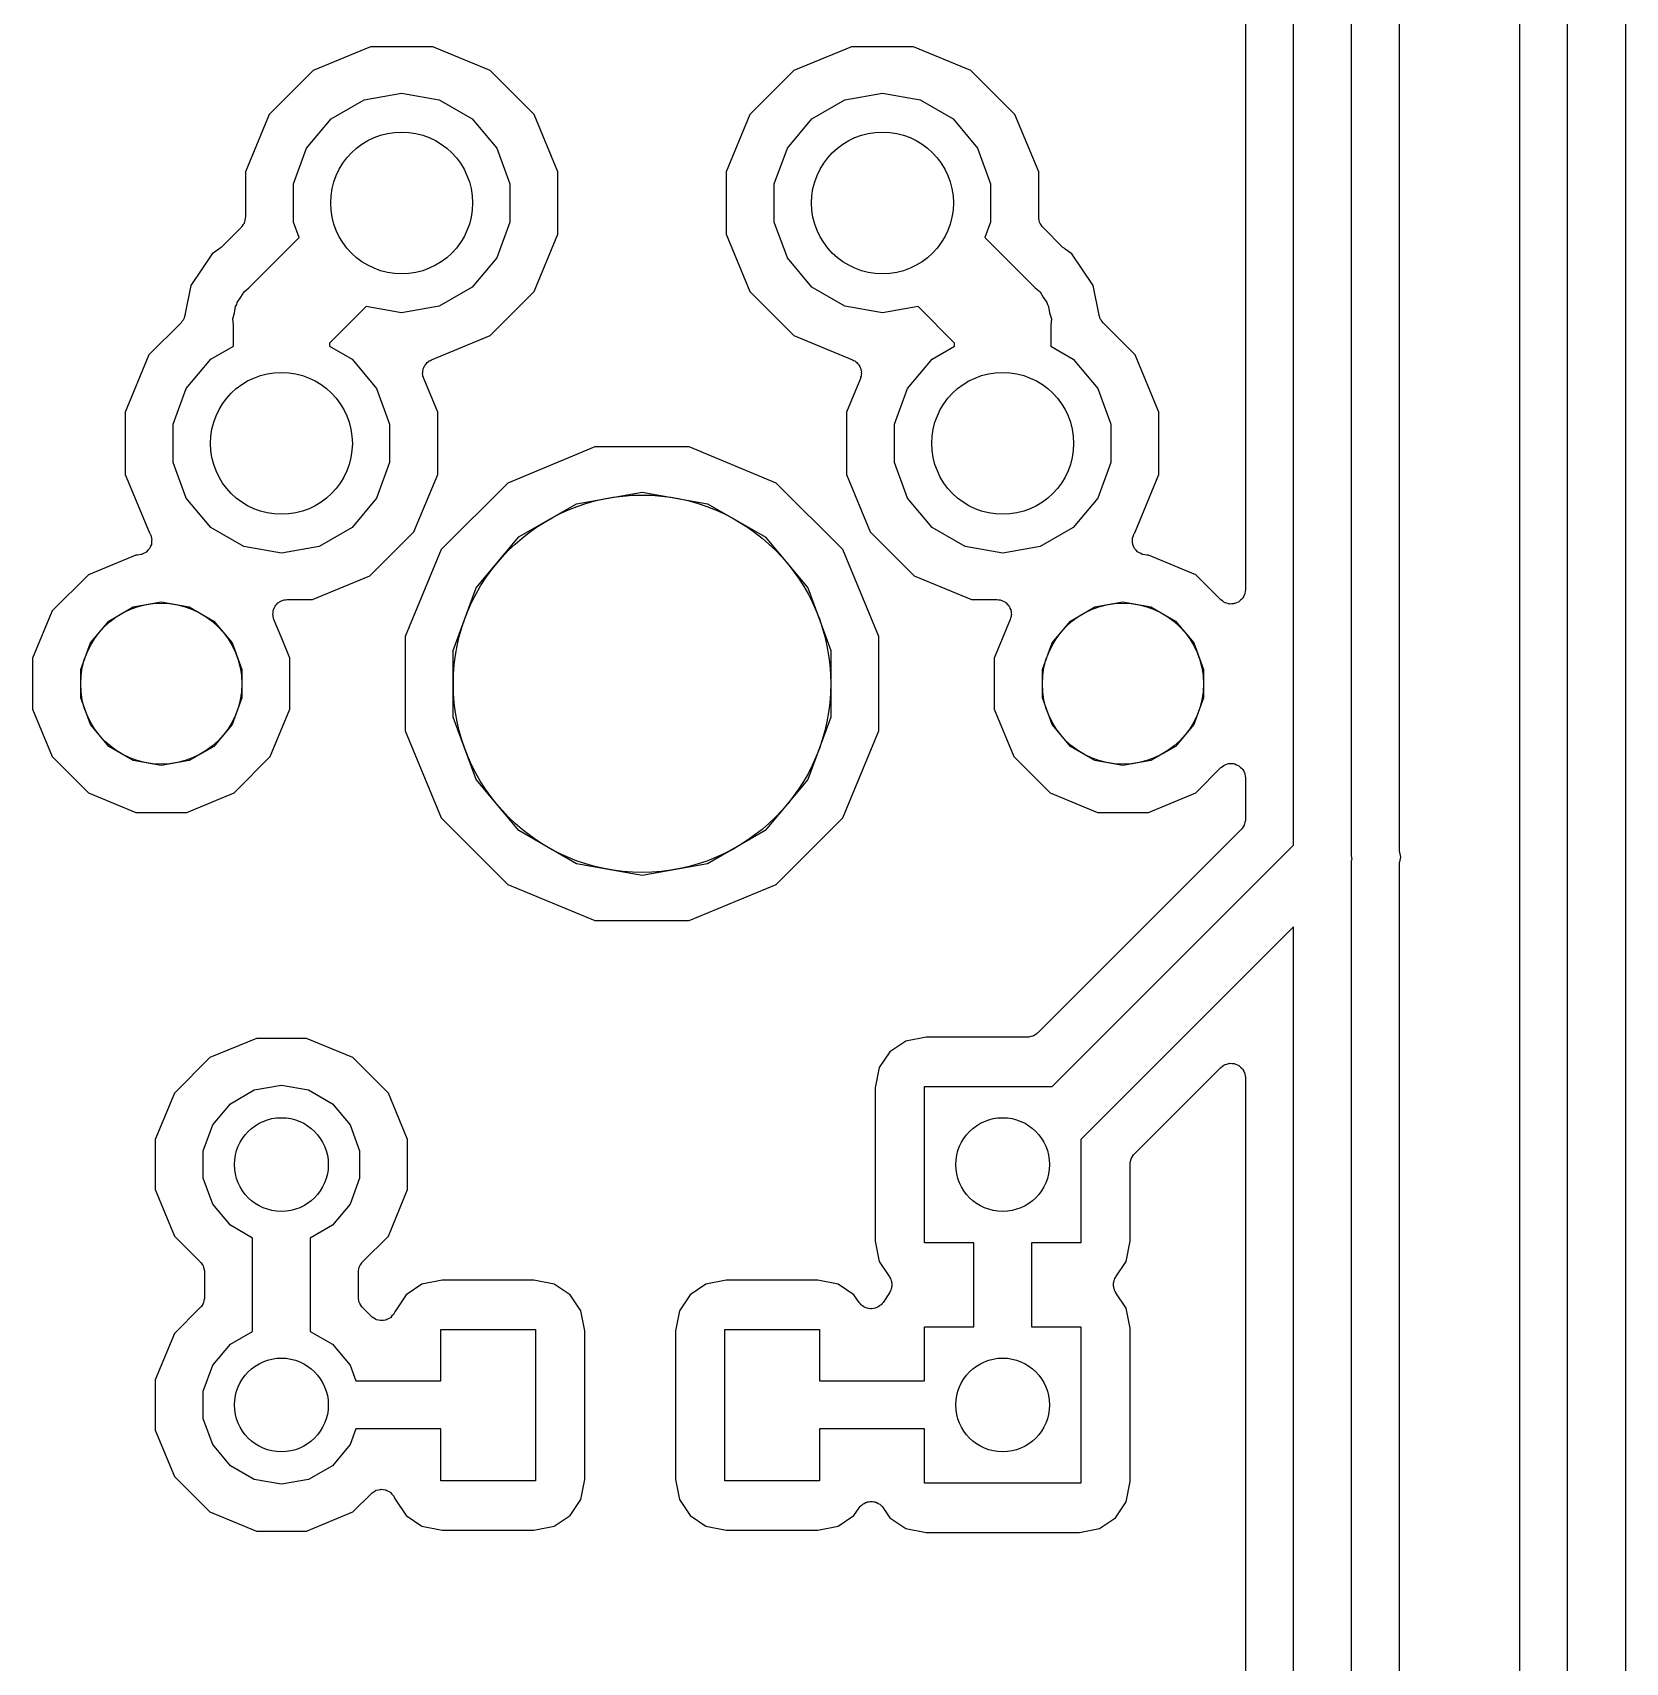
# Model space of a CAD drawing. Extents: x 24 to 196, y -189 to -31.
# Drawn here: x 142.15 to 158.98, y -93.22 to -76 of the extents above; entities that cross this region are included whole.
import ezdxf

# ---------------------------------------------------------------- set-up
doc = ezdxf.new("R2010")
doc.units = 0
doc.header["$MEASUREMENT"] = 0
doc.layers.add('BLACK', color=7, linetype='CONTINUOUS')

msp = doc.modelspace()

# ---------------------------------------------------------------- linework, layer by layer
at = {"layer": 'BLACK', "linetype": 'CONTINUOUS'}
for p, q in [((158.369, -146.885), (158.369, -59.1699)), ((157.861, -59.2517), (157.861, -146.747)), ((158.979, -59.2829), (158.979, -146.993)), ((156.083, -65.6483), (156.083, -84.6957)), ((156.591, -84.6139), (156.591, -65.7033)), ((155.473, -84.5827), (155.473, -66.3441)), ((154.965, -67.9384), (154.965, -81.8834)), ((145.722, -76.1467), (145.115, -76.398)), ((146.378, -76.1467), (145.722, -76.1467)), ((146.985, -76.398), (146.378, -76.1467)), ((150.802, -76.1467), (150.195, -76.398)), ((151.458, -76.1467), (150.802, -76.1467)), ((152.065, -76.398), (151.458, -76.1467)), ((145.115, -76.398), (144.65, -76.8624)), ((147.45, -76.8624), (146.985, -76.398)), ((150.195, -76.398), (149.73, -76.8624)), ((152.53, -76.8624), (152.065, -76.398)), ((145.304, -76.9086), (145.653, -76.707)), ((145.653, -76.707), (146.05, -76.637)), ((146.05, -76.637), (146.447, -76.707)), ((146.447, -76.707), (146.796, -76.9086)), ((150.384, -76.9086), (150.733, -76.707)), ((150.733, -76.707), (151.13, -76.637)), ((151.13, -76.637), (151.527, -76.707)), ((151.527, -76.707), (151.876, -76.9086)), ((144.65, -76.8624), (144.399, -77.4693)), ((145.045, -77.2173), (145.304, -76.9086)), ((146.796, -76.9086), (147.055, -77.2173)), ((147.701, -77.4693), (147.45, -76.8624)), ((149.73, -76.8624), (149.479, -77.4693)), ((150.125, -77.2173), (150.384, -76.9086)), ((151.876, -76.9086), (152.135, -77.2173)), ((152.781, -77.4693), (152.53, -76.8624)), ((144.907, -77.5961), (145.045, -77.2173)), ((147.055, -77.2173), (147.193, -77.5961)), ((149.987, -77.5961), (150.125, -77.2173)), ((152.135, -77.2173), (152.273, -77.5961)), ((144.399, -77.4693), (144.399, -77.9487)), ((147.701, -78.1261), (147.701, -77.4693)), ((149.479, -77.4693), (149.479, -78.1261)), ((152.781, -77.9487), (152.781, -77.4693)), ((144.907, -77.9992), (144.907, -77.5961)), ((147.193, -77.5961), (147.193, -77.9992)), ((149.987, -77.9992), (149.987, -77.5961)), ((152.273, -77.5961), (152.273, -77.9992)), ((144.386, -78.0066), (144.385, -78.0131)), ((144.39, -78.0008), (144.386, -78.0066)), ((144.393, -77.9812), (144.39, -78.0008)), ((144.398, -77.962), (144.393, -77.9812)), ((144.399, -77.9487), (144.398, -77.9553)), ((144.398, -77.9553), (144.398, -77.962)), ((144.967, -78.1627), (144.907, -77.9992)), ((147.193, -77.9992), (147.055, -78.378)), ((150.125, -78.378), (149.987, -77.9992)), ((152.273, -77.9992), (152.213, -78.1627)), ((152.782, -77.9553), (152.781, -77.9487)), ((152.782, -77.962), (152.782, -77.9553)), ((152.787, -77.9812), (152.782, -77.962)), ((152.79, -78.0008), (152.787, -77.9812)), ((152.794, -78.0066), (152.79, -78.0008)), ((152.795, -78.0131), (152.794, -78.0066)), ((144.354, -78.0565), (144.143, -78.2679)), ((144.358, -78.051), (144.354, -78.0565)), ((144.363, -78.0467), (144.358, -78.051)), ((144.373, -78.0294), (144.363, -78.0467)), ((144.385, -78.0131), (144.373, -78.0294)), ((144.436, -78.6928), (144.967, -78.1627)), ((147.45, -78.7329), (147.701, -78.1261)), ((149.479, -78.1261), (149.73, -78.7329)), ((152.213, -78.1627), (152.744, -78.6928)), ((152.807, -78.0294), (152.795, -78.0131)), ((152.817, -78.0467), (152.807, -78.0294)), ((152.822, -78.051), (152.817, -78.0467)), ((152.826, -78.0565), (152.822, -78.051)), ((153.037, -78.2679), (152.826, -78.0565)), ((144.048, -78.3352), (143.823, -78.6712)), ((144.12, -78.2868), (144.048, -78.3352)), ((144.131, -78.2765), (144.12, -78.2868)), ((144.143, -78.2679), (144.131, -78.2765)), ((153.049, -78.2765), (153.037, -78.2679)), ((153.06, -78.2868), (153.049, -78.2765)), ((153.132, -78.3352), (153.06, -78.2868)), ((153.357, -78.6712), (153.132, -78.3352)), ((147.055, -78.378), (146.796, -78.6868)), ((150.384, -78.6868), (150.125, -78.378)), ((143.823, -78.6712), (143.761, -78.9823)), ((144.385, -78.7361), (144.436, -78.6928)), ((146.796, -78.6868), (146.447, -78.8883)), ((150.733, -78.8883), (150.384, -78.6868)), ((152.744, -78.6928), (152.795, -78.7361)), ((153.419, -78.9823), (153.357, -78.6712)), ((144.307, -78.8716), (144.312, -78.8497)), ((144.312, -78.8497), (144.351, -78.7945)), ((144.351, -78.7945), (144.385, -78.7361)), ((146.985, -79.1973), (147.45, -78.7329)), ((149.73, -78.7329), (150.195, -79.1973)), ((152.795, -78.7361), (152.829, -78.7945)), ((152.829, -78.7945), (152.868, -78.8497)), ((152.868, -78.8497), (152.873, -78.8716)), ((143.741, -79.0355), (143.729, -79.0491)), ((143.744, -79.0277), (143.741, -79.0355)), ((143.749, -79.0208), (143.744, -79.0277)), ((143.752, -79.0097), (143.749, -79.0208)), ((143.755, -79.0047), (143.752, -79.0097)), ((143.756, -78.9966), (143.755, -79.0047)), ((143.76, -78.9862), (143.756, -78.9966)), ((143.761, -78.9823), (143.76, -78.9862)), ((144.266, -79.0227), (144.284, -78.9576)), ((144.272, -79.0898), (144.266, -79.0227)), ((144.284, -78.9576), (144.295, -78.8912)), ((144.295, -78.8912), (144.307, -78.8716)), ((145.674, -78.892), (145.288, -79.2781)), ((146.05, -78.9583), (145.674, -78.892)), ((146.447, -78.8883), (146.05, -78.9583)), ((151.13, -78.9583), (150.733, -78.8883)), ((151.506, -78.892), (151.13, -78.9583)), ((151.892, -79.2781), (151.506, -78.892)), ((152.873, -78.8716), (152.885, -78.8912)), ((152.885, -78.8912), (152.896, -78.9576)), ((152.896, -78.9576), (152.914, -79.0227)), ((152.914, -79.0227), (152.908, -79.0898)), ((153.42, -78.9862), (153.419, -78.9823)), ((153.424, -78.9966), (153.42, -78.9862)), ((153.425, -79.0047), (153.424, -78.9966)), ((153.428, -79.0097), (153.425, -79.0047)), ((153.431, -79.0208), (153.428, -79.0097)), ((153.436, -79.0277), (153.431, -79.0208)), ((153.439, -79.0355), (153.436, -79.0277)), ((153.451, -79.0491), (153.439, -79.0355)), ((143.719, -79.0642), (143.38, -79.4024)), ((143.728, -79.0509), (143.719, -79.0642)), ((143.729, -79.0491), (143.728, -79.0506)), ((143.728, -79.0506), (143.728, -79.0509)), ((144.272, -79.3111), (144.272, -79.0898)), ((146.366, -79.4538), (146.985, -79.1973)), ((150.195, -79.1973), (150.814, -79.4538)), ((152.908, -79.0898), (152.908, -79.3111)), ((153.452, -79.0505), (153.451, -79.0491)), ((153.452, -79.0509), (153.452, -79.0505)), ((153.461, -79.0642), (153.452, -79.0509)), ((153.8, -79.4024), (153.461, -79.0642)), ((144.034, -79.4486), (144.272, -79.3111)), ((145.288, -79.2781), (145.288, -79.3111)), ((145.288, -79.3111), (145.526, -79.4486)), ((151.654, -79.4486), (151.892, -79.3111)), ((151.892, -79.3111), (151.892, -79.2781)), ((152.908, -79.3111), (153.146, -79.4486)), ((143.38, -79.4024), (143.129, -80.0093)), ((143.775, -79.7573), (144.034, -79.4486)), ((145.526, -79.4486), (145.785, -79.7573)), ((146.277, -79.562), (146.279, -79.5488)), ((146.279, -79.5488), (146.285, -79.537)), ((146.285, -79.537), (146.289, -79.5243)), ((146.289, -79.5243), (146.297, -79.5137)), ((146.297, -79.5137), (146.303, -79.5019)), ((146.303, -79.5019), (146.313, -79.4929)), ((146.313, -79.4929), (146.321, -79.4823)), ((146.321, -79.4823), (146.333, -79.4751)), ((146.333, -79.4751), (146.342, -79.4661)), ((146.342, -79.4661), (146.355, -79.461)), ((146.355, -79.461), (146.366, -79.4538)), ((150.814, -79.4538), (150.825, -79.461)), ((150.825, -79.461), (150.838, -79.4661)), ((150.838, -79.4661), (150.847, -79.4751)), ((150.847, -79.4751), (150.859, -79.4823)), ((150.859, -79.4823), (150.867, -79.4929)), ((150.867, -79.4929), (150.877, -79.5019)), ((150.877, -79.5019), (150.883, -79.5137)), ((150.883, -79.5137), (150.891, -79.5243)), ((150.891, -79.5243), (150.895, -79.537)), ((150.895, -79.537), (150.901, -79.5488)), ((150.901, -79.5488), (150.903, -79.562)), ((151.395, -79.7573), (151.654, -79.4486)), ((153.146, -79.4486), (153.405, -79.7573)), ((154.051, -80.0093), (153.8, -79.4024)), ((146.272, -79.6013), (146.274, -79.5881)), ((146.275, -79.6143), (146.272, -79.6013)), ((146.273, -79.5747), (146.277, -79.562)), ((146.274, -79.5881), (146.273, -79.5747)), ((146.275, -79.6276), (146.275, -79.6143)), ((146.281, -79.6399), (146.275, -79.6276)), ((146.283, -79.653), (146.281, -79.6399)), ((146.431, -80.0093), (146.283, -79.653)), ((150.897, -79.653), (150.749, -80.0093)), ((150.899, -79.6399), (150.897, -79.653)), ((150.905, -79.6276), (150.899, -79.6399)), ((150.903, -79.562), (150.907, -79.5747)), ((150.908, -79.6013), (150.905, -79.6143)), ((150.905, -79.6143), (150.905, -79.6276)), ((150.907, -79.5747), (150.906, -79.5881)), ((150.906, -79.5881), (150.908, -79.6013)), ((143.637, -80.1361), (143.775, -79.7573)), ((145.785, -79.7573), (145.923, -80.1361)), ((151.257, -80.1361), (151.395, -79.7573)), ((153.405, -79.7573), (153.543, -80.1361)), ((143.129, -80.0093), (143.129, -80.6661)), ((146.431, -80.6661), (146.431, -80.0093)), ((150.749, -80.0093), (150.749, -80.6661)), ((154.051, -80.6661), (154.051, -80.0093)), ((143.637, -80.5392), (143.637, -80.1361)), ((145.923, -80.1361), (145.923, -80.5392)), ((151.257, -80.5392), (151.257, -80.1361)), ((153.543, -80.1361), (153.543, -80.5392)), ((148.092, -80.3758), (147.173, -80.7567)), ((149.088, -80.3758), (148.092, -80.3758)), ((150.007, -80.7567), (149.088, -80.3758)), ((143.775, -80.918), (143.637, -80.5392)), ((145.923, -80.5392), (145.785, -80.918)), ((151.395, -80.918), (151.257, -80.5392)), ((153.543, -80.5392), (153.405, -80.918)), ((143.129, -80.6661), (143.385, -81.2836)), ((146.18, -81.2729), (146.431, -80.6661)), ((147.173, -80.7567), (146.469, -81.4604)), ((150.711, -81.4604), (150.007, -80.7567)), ((150.749, -80.6661), (151, -81.2729)), ((153.795, -81.2836), (154.051, -80.6661)), ((144.034, -81.2268), (143.775, -80.918)), ((145.785, -80.918), (145.526, -81.2268)), ((147.898, -80.9751), (148.59, -80.853)), ((148.59, -80.853), (149.282, -80.9751)), ((151.654, -81.2268), (151.395, -80.918)), ((153.405, -80.918), (153.146, -81.2268)), ((147.289, -81.3267), (147.898, -80.9751)), ((149.282, -80.9751), (149.891, -81.3267)), ((144.383, -81.4283), (144.034, -81.2268)), ((145.526, -81.2268), (145.177, -81.4283)), ((145.715, -81.7373), (146.18, -81.2729)), ((151, -81.2729), (151.465, -81.7373)), ((152.003, -81.4283), (151.654, -81.2268)), ((153.146, -81.2268), (152.797, -81.4283)), ((143.386, -81.4477), (143.383, -81.4538)), ((143.385, -81.2836), (143.39, -81.2902)), ((143.39, -81.4426), (143.386, -81.4477)), ((143.39, -81.2902), (143.393, -81.2965)), ((143.397, -81.4239), (143.39, -81.4426)), ((143.393, -81.2965), (143.396, -81.302)), ((143.396, -81.302), (143.402, -81.3212)), ((143.406, -81.4058), (143.397, -81.4239)), ((143.402, -81.3212), (143.408, -81.3399)), ((143.408, -81.3928), (143.406, -81.3991)), ((143.406, -81.3991), (143.406, -81.4058)), ((143.408, -81.3399), (143.408, -81.3466)), ((143.408, -81.3466), (143.41, -81.3531)), ((143.41, -81.3531), (143.408, -81.3729)), ((143.408, -81.3729), (143.408, -81.3928)), ((144.78, -81.4983), (144.383, -81.4283)), ((145.177, -81.4283), (144.78, -81.4983)), ((146.837, -81.8653), (147.289, -81.3267)), ((149.891, -81.3267), (150.343, -81.8653)), ((152.4, -81.4983), (152.003, -81.4283)), ((152.797, -81.4283), (152.4, -81.4983)), ((153.77, -81.3531), (153.772, -81.3466)), ((153.772, -81.3729), (153.77, -81.3531)), ((153.772, -81.3399), (153.778, -81.3212)), ((153.772, -81.3466), (153.772, -81.3399)), ((153.772, -81.3928), (153.772, -81.3729)), ((153.774, -81.3991), (153.772, -81.3928)), ((153.774, -81.4058), (153.774, -81.3991)), ((153.783, -81.4239), (153.774, -81.4058)), ((153.778, -81.3212), (153.784, -81.302)), ((153.79, -81.4426), (153.783, -81.4239)), ((153.784, -81.302), (153.787, -81.2965)), ((153.787, -81.2965), (153.79, -81.2902)), ((153.79, -81.2902), (153.795, -81.2836)), ((153.794, -81.4477), (153.79, -81.4426)), ((153.797, -81.4538), (153.794, -81.4477)), ((143.24, -81.5188), (142.74, -81.7256)), ((143.258, -81.5188), (143.24, -81.5188)), ((143.278, -81.5153), (143.258, -81.5188)), ((143.298, -81.5136), (143.278, -81.5153)), ((143.304, -81.5107), (143.298, -81.5136)), ((143.31, -81.5096), (143.304, -81.5107)), ((143.328, -81.4996), (143.31, -81.5096)), ((143.346, -81.4912), (143.328, -81.4996)), ((143.35, -81.4865), (143.346, -81.4912)), ((143.356, -81.4831), (143.35, -81.4865)), ((143.369, -81.4679), (143.356, -81.4831)), ((143.383, -81.4538), (143.369, -81.4679)), ((146.469, -81.4604), (146.088, -82.38)), ((151.092, -82.38), (150.711, -81.4604)), ((153.811, -81.4679), (153.797, -81.4538)), ((153.824, -81.4831), (153.811, -81.4679)), ((153.83, -81.4865), (153.824, -81.4831)), ((153.834, -81.4912), (153.83, -81.4865)), ((153.852, -81.4996), (153.834, -81.4912)), ((153.87, -81.5096), (153.852, -81.4996)), ((153.876, -81.5107), (153.87, -81.5096)), ((153.882, -81.5136), (153.876, -81.5107)), ((153.902, -81.5153), (153.882, -81.5136)), ((153.922, -81.5188), (153.902, -81.5153)), ((153.94, -81.5188), (153.922, -81.5188)), ((154.44, -81.7256), (153.94, -81.5188)), ((142.74, -81.7256), (142.358, -82.1079)), ((145.108, -81.9887), (145.715, -81.7373)), ((151.465, -81.7373), (152.072, -81.9887)), ((154.705, -81.9911), (154.44, -81.7256)), ((146.596, -82.5261), (146.837, -81.8653)), ((150.343, -81.8653), (150.584, -82.5261)), ((154.946, -81.9527), (154.938, -81.9708)), ((154.956, -81.9355), (154.946, -81.9527)), ((154.957, -81.9289), (154.956, -81.9355)), ((154.96, -81.9228), (154.957, -81.9289)), ((154.962, -81.903), (154.96, -81.9228)), ((154.965, -81.8834), (154.962, -81.903)), ((142.358, -82.1079), (142.151, -82.6074)), ((142.955, -82.2158), (143.214, -82.0657)), ((143.214, -82.0657), (143.51, -82.0136)), ((143.51, -82.0136), (143.806, -82.0657)), ((143.806, -82.0657), (144.065, -82.2158)), ((144.688, -82.1477), (144.691, -82.1312)), ((144.691, -82.1146), (144.694, -82.1052)), ((144.691, -82.1312), (144.691, -82.1146)), ((144.694, -82.1052), (144.695, -82.0952)), ((144.695, -82.0952), (144.703, -82.0805)), ((144.703, -82.0805), (144.709, -82.0649)), ((144.709, -82.0649), (144.715, -82.0572)), ((144.715, -82.0572), (144.72, -82.0483)), ((144.72, -82.0483), (144.732, -82.0371)), ((144.732, -82.0371), (144.743, -82.0243)), ((144.743, -82.0243), (144.751, -82.0193)), ((144.751, -82.0193), (144.759, -82.0125)), ((144.759, -82.0125), (144.774, -82.0062)), ((144.774, -82.0062), (144.789, -81.9979)), ((144.789, -81.9979), (144.798, -81.9961)), ((144.798, -81.9961), (144.808, -81.9923)), ((144.808, -81.9923), (144.824, -81.9915)), ((144.824, -81.9915), (144.841, -81.9887)), ((144.841, -81.9887), (145.108, -81.9887)), ((152.072, -81.9887), (152.339, -81.9887)), ((152.339, -81.9887), (152.356, -81.9915)), ((152.356, -81.9915), (152.372, -81.9923)), ((152.372, -81.9923), (152.382, -81.9961)), ((152.382, -81.9961), (152.391, -81.9979)), ((152.391, -81.9979), (152.406, -82.0062)), ((152.406, -82.0062), (152.421, -82.0125)), ((152.421, -82.0125), (152.429, -82.0193)), ((152.429, -82.0193), (152.437, -82.0243)), ((152.437, -82.0243), (152.448, -82.0371)), ((152.448, -82.0371), (152.46, -82.0483)), ((152.46, -82.0483), (152.465, -82.0572)), ((152.465, -82.0572), (152.471, -82.0649)), ((152.471, -82.0649), (152.477, -82.0805)), ((152.477, -82.0805), (152.485, -82.0952)), ((152.485, -82.0952), (152.486, -82.1052)), ((152.486, -82.1052), (152.489, -82.1146)), ((152.489, -82.1146), (152.489, -82.1312)), ((152.489, -82.1312), (152.492, -82.1477)), ((153.115, -82.2158), (153.374, -82.0657)), ((153.374, -82.0657), (153.67, -82.0136)), ((153.67, -82.0136), (153.966, -82.0657)), ((153.966, -82.0657), (154.225, -82.2158)), ((154.722, -82.0025), (154.705, -81.9911)), ((154.737, -82.0153), (154.722, -82.0025)), ((154.743, -82.0176), (154.737, -82.0153)), ((154.749, -82.0215), (154.743, -82.0176)), ((154.768, -82.0266), (154.749, -82.0215)), ((154.787, -82.0334), (154.768, -82.0266)), ((154.793, -82.0334), (154.787, -82.0334)), ((154.8, -82.0352), (154.793, -82.0334)), ((154.82, -82.0334), (154.8, -82.0352)), ((154.839, -82.0334), (154.82, -82.0334)), ((154.846, -82.0312), (154.839, -82.0334)), ((154.852, -82.0306), (154.846, -82.0312)), ((154.87, -82.0222), (154.852, -82.0306)), ((154.889, -82.0153), (154.87, -82.0222)), ((154.894, -82.011), (154.889, -82.0153)), ((154.9, -82.0082), (154.894, -82.011)), ((154.914, -81.9941), (154.9, -82.0082)), ((154.93, -81.9813), (154.914, -81.9941)), ((154.933, -81.9755), (154.93, -81.9813)), ((154.938, -81.9708), (154.933, -81.9755)), ((142.762, -82.4456), (142.955, -82.2158)), ((144.065, -82.2158), (144.258, -82.4456)), ((144.691, -82.1575), (144.688, -82.1477)), ((144.691, -82.1675), (144.691, -82.1575)), ((144.696, -82.1831), (144.691, -82.1675)), ((144.7, -82.1994), (144.696, -82.1831)), ((144.786, -82.408), (144.7, -82.1994)), ((152.48, -82.1994), (152.311, -82.6074)), ((152.484, -82.1831), (152.48, -82.1994)), ((152.489, -82.1675), (152.484, -82.1831)), ((152.492, -82.1477), (152.489, -82.1575)), ((152.489, -82.1575), (152.489, -82.1675)), ((152.922, -82.4456), (153.115, -82.2158)), ((154.225, -82.2158), (154.418, -82.4456)), ((142.659, -82.7276), (142.762, -82.4456)), ((144.258, -82.4456), (144.361, -82.7276)), ((144.869, -82.6074), (144.786, -82.408)), ((146.088, -82.38), (146.088, -83.3753)), ((151.092, -83.3753), (151.092, -82.38)), ((152.819, -82.7276), (152.922, -82.4456)), ((154.418, -82.4456), (154.521, -82.7276)), ((142.151, -82.6074), (142.151, -83.148)), ((144.869, -83.148), (144.869, -82.6074)), ((146.596, -83.2292), (146.596, -82.5261)), ((150.584, -82.5261), (150.584, -83.2292)), ((152.311, -82.6074), (152.311, -83.148)), ((142.659, -83.0277), (142.659, -82.7276)), ((144.361, -82.7276), (144.361, -83.0277)), ((152.819, -83.0277), (152.819, -82.7276)), ((154.521, -82.7276), (154.521, -83.0277)), ((142.151, -83.148), (142.358, -83.6474)), ((142.762, -83.3097), (142.659, -83.0277)), ((144.361, -83.0277), (144.258, -83.3097)), ((144.662, -83.6474), (144.869, -83.148)), ((152.311, -83.148), (152.518, -83.6474)), ((152.922, -83.3097), (152.819, -83.0277)), ((154.521, -83.0277), (154.418, -83.3097)), ((142.955, -83.5395), (142.762, -83.3097)), ((144.258, -83.3097), (144.065, -83.5395)), ((146.837, -83.89), (146.596, -83.2292)), ((150.584, -83.2292), (150.343, -83.89)), ((153.115, -83.5395), (152.922, -83.3097)), ((154.418, -83.3097), (154.225, -83.5395)), ((146.088, -83.3753), (146.469, -84.2949)), ((150.711, -84.2949), (151.092, -83.3753)), ((142.358, -83.6474), (142.74, -84.0297)), ((143.214, -83.6896), (142.955, -83.5395)), ((143.51, -83.7417), (143.214, -83.6896)), ((143.806, -83.6896), (143.51, -83.7417)), ((144.065, -83.5395), (143.806, -83.6896)), ((144.28, -84.0297), (144.662, -83.6474)), ((152.518, -83.6474), (152.9, -84.0297)), ((153.374, -83.6896), (153.115, -83.5395)), ((153.67, -83.7417), (153.374, -83.6896)), ((153.966, -83.6896), (153.67, -83.7417)), ((154.225, -83.5395), (153.966, -83.6896)), ((154.44, -84.0297), (154.705, -83.7642)), ((154.705, -83.7642), (154.722, -83.7528)), ((154.722, -83.7528), (154.737, -83.74)), ((154.737, -83.74), (154.743, -83.7377)), ((154.743, -83.7377), (154.749, -83.7338)), ((154.749, -83.7338), (154.768, -83.7287)), ((154.768, -83.7287), (154.787, -83.7219)), ((154.787, -83.7219), (154.793, -83.7219)), ((154.793, -83.7219), (154.8, -83.7201)), ((154.8, -83.7201), (154.82, -83.7219)), ((154.82, -83.7219), (154.839, -83.7219)), ((154.839, -83.7219), (154.846, -83.7242)), ((154.846, -83.7242), (154.852, -83.7248)), ((154.852, -83.7248), (154.87, -83.7332)), ((154.87, -83.7332), (154.889, -83.74)), ((154.889, -83.74), (154.894, -83.7443)), ((154.894, -83.7443), (154.9, -83.7471)), ((154.9, -83.7471), (154.914, -83.7612)), ((154.914, -83.7612), (154.93, -83.774)), ((154.93, -83.774), (154.933, -83.7798)), ((154.933, -83.7798), (154.938, -83.7845)), ((154.938, -83.7845), (154.946, -83.8026)), ((154.946, -83.8026), (154.956, -83.8198)), ((154.956, -83.8198), (154.957, -83.8264)), ((154.957, -83.8264), (154.96, -83.8325)), ((154.96, -83.8325), (154.962, -83.8524)), ((154.962, -83.8524), (154.965, -83.872)), ((142.74, -84.0297), (143.24, -84.2366)), ((143.78, -84.2366), (144.28, -84.0297)), ((147.289, -84.4286), (146.837, -83.89)), ((150.343, -83.89), (149.891, -84.4286)), ((152.9, -84.0297), (153.4, -84.2366)), ((153.94, -84.2366), (154.44, -84.0297)), ((154.965, -83.872), (154.965, -84.3092)), ((143.24, -84.2366), (143.78, -84.2366)), ((146.469, -84.2949), (147.173, -84.9987)), ((150.007, -84.9987), (150.711, -84.2949)), ((153.4, -84.2366), (153.94, -84.2366)), ((154.951, -84.3736), (154.94, -84.3899)), ((154.953, -84.3671), (154.951, -84.3736)), ((154.956, -84.3613), (154.953, -84.3671)), ((154.96, -84.3417), (154.956, -84.3613)), ((154.965, -84.3225), (154.96, -84.3417)), ((154.965, -84.3092), (154.964, -84.3158)), ((154.964, -84.3158), (154.965, -84.3225)), ((147.898, -84.7802), (147.289, -84.4286)), ((149.891, -84.4286), (149.282, -84.7802)), ((154.921, -84.417), (152.771, -86.5666)), ((154.925, -84.4115), (154.921, -84.417)), ((154.93, -84.4072), (154.925, -84.4115)), ((154.94, -84.3899), (154.93, -84.4072)), ((152.924, -87.1322), (155.473, -84.5827)), ((156.083, -84.6957), (156.087, -84.736)), ((156.594, -84.6287), (156.591, -84.6139)), ((156.594, -84.6437), (156.594, -84.6287)), ((156.607, -84.709), (156.594, -84.6437)), ((156.594, -84.7743), (156.607, -84.709)), ((148.59, -84.9023), (147.898, -84.7802)), ((149.282, -84.7802), (148.59, -84.9023)), ((156.087, -84.736), (156.083, -84.7491)), ((156.083, -84.7491), (156.083, -103.644)), ((156.591, -84.8041), (156.594, -84.7893)), ((156.591, -103.562), (156.591, -84.8041)), ((156.594, -84.7893), (156.594, -84.7743)), ((147.173, -84.9987), (148.092, -85.3796)), ((149.088, -85.3796), (150.007, -84.9987)), ((148.092, -85.3796), (149.088, -85.3796)), ((155.473, -85.4449), (153.225, -87.6928)), ((155.473, -103.531), (155.473, -85.4449)), ((151.59, -86.6112), (151.376, -86.6536)), ((152.663, -86.6112), (151.59, -86.6112)), ((152.67, -86.6101), (152.663, -86.6112)), ((152.677, -86.6106), (152.67, -86.6101)), ((152.696, -86.6055), (152.677, -86.6106)), ((152.716, -86.602), (152.696, -86.6055)), ((152.721, -86.5987), (152.716, -86.602)), ((152.728, -86.5969), (152.721, -86.5987)), ((152.744, -86.5855), (152.728, -86.5969)), ((152.761, -86.5756), (152.744, -86.5855)), ((152.766, -86.5704), (152.761, -86.5756)), ((152.771, -86.5666), (152.766, -86.5704)), ((144.515, -86.6242), (144.025, -86.8272)), ((145.045, -86.6242), (144.515, -86.6242)), ((145.535, -86.8272), (145.045, -86.6242)), ((151.208, -86.7659), (151.096, -86.9339)), ((151.376, -86.6536), (151.208, -86.7659)), ((144.025, -86.8272), (143.65, -87.2023)), ((145.91, -87.2023), (145.535, -86.8272)), ((151.096, -86.9339), (151.054, -87.1472)), ((153.791, -87.8456), (154.705, -86.9314)), ((154.705, -86.9314), (154.722, -86.92)), ((154.722, -86.92), (154.737, -86.9072)), ((154.737, -86.9072), (154.743, -86.9049)), ((154.743, -86.9049), (154.749, -86.9011)), ((154.749, -86.9011), (154.768, -86.8959)), ((154.768, -86.8959), (154.787, -86.8891)), ((154.787, -86.8891), (154.793, -86.8891)), ((154.793, -86.8891), (154.8, -86.8874)), ((154.8, -86.8874), (154.82, -86.8891)), ((154.82, -86.8891), (154.839, -86.8891)), ((154.839, -86.8891), (154.846, -86.8914)), ((154.846, -86.8914), (154.852, -86.892)), ((154.852, -86.892), (154.87, -86.9004)), ((154.87, -86.9004), (154.889, -86.9072)), ((154.889, -86.9072), (154.894, -86.9115)), ((154.894, -86.9115), (154.9, -86.9144)), ((154.9, -86.9144), (154.914, -86.9284)), ((154.914, -86.9284), (154.93, -86.9412)), ((154.93, -86.9412), (154.933, -86.947)), ((154.933, -86.947), (154.938, -86.9518)), ((154.938, -86.9518), (154.946, -86.9698)), ((144.493, -87.17), (144.78, -87.1194)), ((144.78, -87.1194), (145.067, -87.17)), ((151.575, -88.7832), (151.575, -87.1322)), ((151.575, -87.1322), (152.924, -87.1322)), ((154.946, -86.9698), (154.956, -86.9871)), ((154.956, -86.9871), (154.957, -86.9937)), ((154.957, -86.9937), (154.96, -86.9998)), ((154.96, -86.9998), (154.962, -87.0196)), ((154.962, -87.0196), (154.965, -87.0392)), ((154.965, -87.0392), (154.965, -100.933)), ((143.65, -87.2023), (143.446, -87.6924)), ((144.241, -87.3155), (144.493, -87.17)), ((145.067, -87.17), (145.319, -87.3155)), ((146.113, -87.6924), (145.91, -87.2023)), ((151.054, -87.1472), (151.054, -88.7681)), ((144.054, -87.5385), (144.241, -87.3155)), ((145.319, -87.3155), (145.506, -87.5385)), ((143.954, -87.8121), (144.054, -87.5385)), ((145.506, -87.5385), (145.606, -87.8121)), ((143.446, -87.6924), (143.446, -88.2229)), ((143.954, -88.1032), (143.954, -87.8121)), ((145.606, -87.8121), (145.606, -88.1032)), ((146.113, -88.2229), (146.113, -87.6924)), ((153.225, -87.6928), (153.225, -88.7832)), ((153.746, -87.9534), (153.748, -87.9468)), ((153.746, -88.7681), (153.746, -87.9534)), ((153.747, -87.9401), (153.752, -87.9208)), ((153.748, -87.9468), (153.747, -87.9401)), ((153.752, -87.9208), (153.756, -87.9012)), ((153.756, -87.9012), (153.759, -87.8954)), ((153.759, -87.8954), (153.761, -87.889)), ((153.761, -87.889), (153.772, -87.8726)), ((153.772, -87.8726), (153.782, -87.8554)), ((153.782, -87.8554), (153.787, -87.8511)), ((153.787, -87.8511), (153.791, -87.8456)), ((144.054, -88.3768), (143.954, -88.1032)), ((145.606, -88.1032), (145.506, -88.3768)), ((143.446, -88.2229), (143.65, -88.713)), ((145.91, -88.713), (146.113, -88.2229)), ((144.241, -88.5998), (144.054, -88.3768)), ((145.506, -88.3768), (145.319, -88.5998)), ((144.475, -88.7349), (144.241, -88.5998)), ((145.319, -88.5998), (145.085, -88.7349)), ((143.65, -88.713), (143.923, -88.9861)), ((144.475, -89.7204), (144.475, -88.7349)), ((145.085, -88.7349), (145.085, -89.7204)), ((145.637, -88.9861), (145.91, -88.713)), ((151.054, -88.7681), (151.096, -88.9814)), ((152.095, -88.7832), (151.575, -88.7832)), ((152.095, -89.6722), (152.095, -88.7832)), ((153.225, -88.7832), (152.705, -88.7832)), ((152.705, -88.7832), (152.705, -89.6722)), ((153.704, -88.9814), (153.746, -88.7681)), ((143.923, -88.9861), (143.926, -88.9916)), ((143.926, -88.9916), (143.932, -88.9959)), ((143.932, -88.9959), (143.942, -89.0131)), ((143.942, -89.0131), (143.953, -89.0294)), ((145.607, -89.0294), (145.618, -89.0131)), ((145.618, -89.0131), (145.628, -88.9959)), ((145.628, -88.9959), (145.634, -88.9916)), ((145.634, -88.9916), (145.637, -88.9861)), ((151.096, -88.9814), (151.204, -89.143)), ((153.596, -89.143), (153.704, -88.9814)), ((143.953, -89.0294), (143.955, -89.0359)), ((143.955, -89.0359), (143.958, -89.0417)), ((143.958, -89.0417), (143.961, -89.0613)), ((143.961, -89.0613), (143.967, -89.0806)), ((143.967, -89.0806), (143.966, -89.0872)), ((143.966, -89.0872), (143.967, -89.0938)), ((143.967, -89.0938), (143.967, -89.3615)), ((145.593, -89.0806), (145.599, -89.0613)), ((145.594, -89.0872), (145.593, -89.0806)), ((145.593, -89.0938), (145.594, -89.0872)), ((145.593, -89.3615), (145.593, -89.0938)), ((145.599, -89.0613), (145.602, -89.0417)), ((145.602, -89.0417), (145.605, -89.0359)), ((145.605, -89.0359), (145.607, -89.0294)), ((146.478, -89.1793), (146.265, -89.2217)), ((147.448, -89.1793), (146.478, -89.1793)), ((147.661, -89.2217), (147.448, -89.1793)), ((149.478, -89.1793), (149.265, -89.2217)), ((150.448, -89.1793), (149.478, -89.1793)), ((150.661, -89.2217), (150.448, -89.1793)), ((151.204, -89.143), (151.208, -89.1522)), ((151.208, -89.1522), (151.214, -89.1603)), ((151.214, -89.1603), (151.219, -89.1762)), ((151.219, -89.1762), (151.225, -89.1914)), ((151.225, -89.1914), (151.226, -89.2014)), ((153.574, -89.2014), (153.575, -89.1914)), ((153.575, -89.1914), (153.581, -89.1762)), ((153.581, -89.1762), (153.586, -89.1603)), ((153.586, -89.1603), (153.592, -89.1522)), ((153.592, -89.1522), (153.596, -89.143)), ((143.967, -89.3615), (143.966, -89.3681)), ((143.966, -89.3681), (143.967, -89.3748)), ((145.594, -89.3681), (145.593, -89.3615)), ((145.593, -89.3748), (145.594, -89.3681)), ((146.097, -89.334), (145.977, -89.5139)), ((146.265, -89.2217), (146.097, -89.334)), ((147.829, -89.334), (147.661, -89.2217)), ((147.942, -89.502), (147.829, -89.334)), ((149.097, -89.334), (148.984, -89.502)), ((149.265, -89.2217), (149.097, -89.334)), ((150.829, -89.334), (150.661, -89.2217)), ((150.883, -89.4139), (150.829, -89.334)), ((151.204, -89.3123), (151.136, -89.4139)), ((151.208, -89.3032), (151.204, -89.3123)), ((151.214, -89.2951), (151.208, -89.3032)), ((151.219, -89.2791), (151.214, -89.2951)), ((151.225, -89.2639), (151.219, -89.2791)), ((151.226, -89.2539), (151.225, -89.2639)), ((151.226, -89.2014), (151.229, -89.2111)), ((151.229, -89.2443), (151.226, -89.2539)), ((151.229, -89.2111), (151.228, -89.2277)), ((151.228, -89.2277), (151.229, -89.2443)), ((153.571, -89.2111), (153.574, -89.2014)), ((153.572, -89.2277), (153.571, -89.2111)), ((153.571, -89.2443), (153.572, -89.2277)), ((153.574, -89.2539), (153.571, -89.2443)), ((153.575, -89.2639), (153.574, -89.2539)), ((153.581, -89.2791), (153.575, -89.2639)), ((153.586, -89.2951), (153.581, -89.2791)), ((153.592, -89.3032), (153.586, -89.2951)), ((153.596, -89.3123), (153.592, -89.3032)), ((153.704, -89.4739), (153.596, -89.3123)), ((143.923, -89.4692), (143.65, -89.7423)), ((143.926, -89.4637), (143.923, -89.4692)), ((143.932, -89.4594), (143.926, -89.4637)), ((143.941, -89.4422), (143.932, -89.4594)), ((143.953, -89.4259), (143.941, -89.4422)), ((143.955, -89.4194), (143.953, -89.4259)), ((143.958, -89.4136), (143.955, -89.4194)), ((143.961, -89.394), (143.958, -89.4136)), ((143.967, -89.3748), (143.961, -89.394)), ((145.599, -89.394), (145.593, -89.3748)), ((145.602, -89.4136), (145.599, -89.394)), ((145.605, -89.4194), (145.602, -89.4136)), ((145.607, -89.4259), (145.605, -89.4194)), ((145.618, -89.4422), (145.607, -89.4259)), ((145.628, -89.4594), (145.618, -89.4422)), ((145.634, -89.4637), (145.628, -89.4594)), ((145.637, -89.4692), (145.634, -89.4637)), ((145.731, -89.5625), (145.637, -89.4692)), ((145.963, -89.5422), (145.948, -89.5574)), ((145.965, -89.5376), (145.963, -89.5422)), ((145.969, -89.5338), (145.965, -89.5376)), ((145.977, -89.5139), (145.969, -89.5338)), ((147.984, -89.7152), (147.942, -89.502)), ((148.984, -89.502), (148.942, -89.7152)), ((150.894, -89.4259), (150.883, -89.4139)), ((150.904, -89.4393), (150.894, -89.4259)), ((150.912, -89.4449), (150.904, -89.4393)), ((150.919, -89.4521), (150.912, -89.4449)), ((150.934, -89.4595), (150.919, -89.4521)), ((150.948, -89.4687), (150.934, -89.4595)), ((150.958, -89.4711), (150.948, -89.4687)), ((150.967, -89.4755), (150.958, -89.4711)), ((150.983, -89.4774), (150.967, -89.4755)), ((150.999, -89.4813), (150.983, -89.4774)), ((151.009, -89.4802), (150.999, -89.4813)), ((151.019, -89.4813), (151.009, -89.4802)), ((151.035, -89.4774), (151.019, -89.4813)), ((151.052, -89.4755), (151.035, -89.4774)), ((151.061, -89.4711), (151.052, -89.4755)), ((151.071, -89.4687), (151.061, -89.4711)), ((151.085, -89.4595), (151.071, -89.4687)), ((151.099, -89.4521), (151.085, -89.4595)), ((151.106, -89.4449), (151.099, -89.4521)), ((151.115, -89.4393), (151.106, -89.4449)), ((151.125, -89.4259), (151.115, -89.4393)), ((151.136, -89.4139), (151.125, -89.4259)), ((153.746, -89.6872), (153.704, -89.4739)), ((145.735, -89.5654), (145.731, -89.5625)), ((145.738, -89.5693), (145.735, -89.5654)), ((145.756, -89.5805), (145.738, -89.5693)), ((145.774, -89.5929), (145.756, -89.5805)), ((145.779, -89.5942), (145.774, -89.5929)), ((145.783, -89.5968), (145.779, -89.5942)), ((145.804, -89.601), (145.783, -89.5968)), ((145.825, -89.6066), (145.804, -89.601)), ((145.83, -89.6061), (145.825, -89.6066)), ((145.835, -89.6071), (145.83, -89.6061)), ((145.856, -89.6038), (145.835, -89.6071)), ((145.878, -89.602), (145.856, -89.6038)), ((145.882, -89.5998), (145.878, -89.602)), ((145.887, -89.5991), (145.882, -89.5998)), ((145.906, -89.5887), (145.887, -89.5991)), ((145.926, -89.5796), (145.906, -89.5887)), ((145.929, -89.576), (145.926, -89.5796)), ((145.934, -89.5736), (145.929, -89.576)), ((145.948, -89.5574), (145.934, -89.5736)), ((146.463, -90.2437), (146.463, -89.7002)), ((146.463, -89.7002), (147.463, -89.7002)), ((147.463, -89.7002), (147.463, -91.3002)), ((147.984, -91.2852), (147.984, -89.7152)), ((148.942, -89.7152), (148.942, -91.2852)), ((149.463, -91.3002), (149.463, -89.7002)), ((149.463, -89.7002), (150.463, -89.7002)), ((150.463, -89.7002), (150.463, -90.2437)), ((151.575, -90.2437), (151.575, -89.6722)), ((151.575, -89.6722), (152.095, -89.6722)), ((152.705, -89.6722), (153.225, -89.6722)), ((153.225, -89.6722), (153.225, -91.3232)), ((153.746, -91.3081), (153.746, -89.6872)), ((143.65, -89.7423), (143.446, -90.2324)), ((144.054, -90.0785), (144.241, -89.8555)), ((144.241, -89.8555), (144.475, -89.7204)), ((145.085, -89.7204), (145.319, -89.8555)), ((145.319, -89.8555), (145.506, -90.0785)), ((143.446, -90.2324), (143.446, -90.7629)), ((143.954, -90.3521), (144.054, -90.0785)), ((145.506, -90.0785), (145.566, -90.2437)), ((143.954, -90.6432), (143.954, -90.3521)), ((145.566, -90.2437), (146.463, -90.2437)), ((150.463, -90.2437), (151.575, -90.2437)), ((144.054, -90.9168), (143.954, -90.6432)), ((143.446, -90.7629), (143.65, -91.253)), ((144.241, -91.1398), (144.054, -90.9168)), ((145.506, -90.9168), (145.319, -91.1398)), ((145.566, -90.7517), (145.506, -90.9168)), ((146.463, -90.7517), (145.566, -90.7517)), ((146.463, -91.3002), (146.463, -90.7517)), ((151.575, -90.7517), (150.463, -90.7517)), ((150.463, -90.7517), (150.463, -91.3002)), ((151.575, -91.3232), (151.575, -90.7517)), ((143.65, -91.253), (144.025, -91.6281)), ((144.493, -91.2853), (144.241, -91.1398)), ((145.319, -91.1398), (145.067, -91.2853)), ((144.78, -91.3359), (144.493, -91.2853)), ((145.067, -91.2853), (144.78, -91.3359)), ((145.535, -91.6281), (145.73, -91.4336)), ((145.73, -91.4336), (145.734, -91.4307)), ((145.734, -91.4307), (145.737, -91.4268)), ((145.737, -91.4268), (145.756, -91.4156)), ((145.756, -91.4156), (145.773, -91.4033)), ((145.773, -91.4033), (145.778, -91.402)), ((145.778, -91.402), (145.782, -91.3994)), ((145.782, -91.3994), (145.804, -91.3952)), ((145.804, -91.3952), (145.824, -91.3896)), ((145.824, -91.3896), (145.829, -91.39)), ((145.829, -91.39), (145.834, -91.389)), ((145.834, -91.389), (145.856, -91.3923)), ((145.856, -91.3923), (145.877, -91.3942)), ((145.877, -91.3942), (145.882, -91.3963)), ((145.882, -91.3963), (145.887, -91.3971)), ((145.887, -91.3971), (145.906, -91.4075)), ((145.906, -91.4075), (145.925, -91.4166)), ((145.925, -91.4166), (145.929, -91.4201)), ((145.929, -91.4201), (145.933, -91.4225)), ((145.933, -91.4225), (145.947, -91.4387)), ((145.947, -91.4387), (145.962, -91.454)), ((147.463, -91.3002), (146.463, -91.3002)), ((147.942, -91.4984), (147.984, -91.2852)), ((148.942, -91.2852), (148.984, -91.4984)), ((150.463, -91.3002), (149.463, -91.3002)), ((153.225, -91.3232), (151.575, -91.3232)), ((153.704, -91.5214), (153.746, -91.3081)), ((145.962, -91.454), (145.965, -91.4586)), ((145.965, -91.4586), (145.968, -91.4623)), ((145.968, -91.4623), (145.976, -91.4824)), ((145.976, -91.4824), (145.98, -91.4921)), ((145.98, -91.4921), (146.097, -91.6664)), ((147.829, -91.6664), (147.942, -91.4984)), ((148.984, -91.4984), (149.097, -91.6664)), ((150.829, -91.6664), (150.884, -91.584)), ((150.884, -91.584), (150.896, -91.5719)), ((150.896, -91.5719), (150.906, -91.5585)), ((150.906, -91.5585), (150.914, -91.553)), ((150.914, -91.553), (150.921, -91.5457)), ((150.921, -91.5457), (150.936, -91.5384)), ((150.936, -91.5384), (150.95, -91.5291)), ((150.95, -91.5291), (150.959, -91.5268)), ((150.959, -91.5268), (150.968, -91.5223)), ((150.968, -91.5223), (150.985, -91.5205)), ((150.985, -91.5205), (151.001, -91.5166)), ((151.001, -91.5166), (151.011, -91.5176)), ((151.011, -91.5176), (151.021, -91.5166)), ((151.021, -91.5166), (151.037, -91.5205)), ((151.037, -91.5205), (151.054, -91.5223)), ((151.054, -91.5223), (151.063, -91.5268)), ((151.063, -91.5268), (151.072, -91.5291)), ((151.072, -91.5291), (151.086, -91.5384)), ((151.086, -91.5384), (151.101, -91.5457)), ((151.101, -91.5457), (151.108, -91.553)), ((151.108, -91.553), (151.116, -91.5585)), ((151.116, -91.5585), (151.126, -91.572)), ((151.126, -91.572), (151.138, -91.584)), ((151.138, -91.584), (151.208, -91.6894)), ((153.592, -91.6894), (153.704, -91.5214)), ((144.025, -91.6281), (144.515, -91.8312)), ((145.045, -91.8312), (145.535, -91.6281)), ((146.097, -91.6664), (146.265, -91.7787)), ((146.265, -91.7787), (146.478, -91.8211)), ((147.448, -91.8211), (147.661, -91.7787)), ((147.661, -91.7787), (147.829, -91.6664)), ((149.097, -91.6664), (149.265, -91.7787)), ((149.265, -91.7787), (149.478, -91.8211)), ((150.448, -91.8211), (150.661, -91.7787)), ((150.661, -91.7787), (150.829, -91.6664)), ((151.208, -91.6894), (151.376, -91.8017)), ((153.424, -91.8017), (153.592, -91.6894)), ((144.515, -91.8312), (145.045, -91.8312)), ((146.478, -91.8211), (147.448, -91.8211)), ((149.478, -91.8211), (150.448, -91.8211)), ((151.376, -91.8017), (151.59, -91.8441)), ((151.59, -91.8441), (153.21, -91.8441)), ((153.21, -91.8441), (153.424, -91.8017))]:
    msp.add_line(p, q, dxfattribs=at)
at = {"layer": 'BLACK'}
for centre, radius in [((146.05, -77.7977), 0.7493), ((151.13, -77.7977), 0.7493), ((144.78, -80.3377), 0.7493), ((152.4, -80.3377), 0.7493), ((148.59, -82.8777), 1.9939), ((143.51, -82.8777), 0.8509), ((153.67, -82.8777), 0.8509), ((144.78, -87.9577), 0.4953), ((152.4, -87.9577), 0.4953), ((144.78, -90.4977), 0.4953), ((152.4, -90.4977), 0.4953)]:
    msp.add_circle(centre, radius, dxfattribs=at)

doc.saveas('drawing.dxf')
